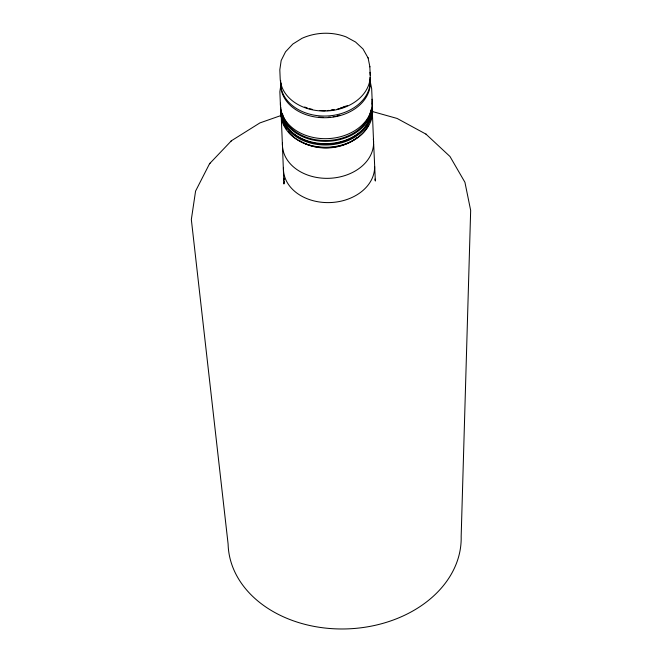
<?xml version="1.0" encoding="UTF-8"?>
<svg xmlns="http://www.w3.org/2000/svg" width="662" height="662" viewBox="0 0 662 662"><rect width="100%" height="100%" fill="white"/><g stroke="black" fill="none" stroke-linecap="round" stroke-linejoin="round"><path stroke-width="0.99" d="M281.044 83.669L279.861 91.745L280.431 105.233M284.37 180.999L283.924 184.019L282.5 146.898M284.387 178.417L283.584 180.023L284.495 178.244M282.103 115.138L259.901 122.917L231.419 140.758L209.548 163.737L195.58 191.078L191.335 219.527L228.109 544.065A116.595 88.658 -2.4 0 0 346.921 628.9A116.595 88.658 -2.4 0 0 461.166 536.468L470.665 210.417L464.931 182.29L449.986 156.497L425.939 134.105M230.997 141.196L231.419 140.758M209.548 163.737L210.061 163.208M372.574 111.572L397.101 118.448L426.485 134.403M368.13 58.057L363.024 48.996L355.544 42.012L346.044 36.865C331.852 31.561 315.84 32.115 302.021 38.305L292.811 44.056L285.545 51.802L281.168 60.523L279.819 69.808L280.167 78.207A45.066 34.267 -2.4 0 0 328.046 110.902A45.066 34.267 -2.4 0 0 369.992 72.299M369.818 66.498L370.24 75.269M368.055 57.693L369.892 66.87M369.884 79.763L371.68 88.749L372.243 102.238M374.957 179.046L375.354 181.032L373.666 143.927M372.499 116.032L373.591 142.165M281.333 119.003L282.426 145.135M372.516 108.568A45.935 34.929 -2.4 0 1 326.176 145.011A45.935 34.929 -2.4 0 1 280.721 109.536M372.607 110.802A45.935 34.929 -2.4 0 1 326.267 147.245A45.935 34.929 -2.4 0 1 280.812 111.77M372.11 101.874A45.935 34.929 -2.4 0 1 327.351 141.32A45.935 34.929 -2.4 0 1 280.638 104.861M372.458 107.219A45.935 34.929 -2.4 0 1 325.447 143.671A45.935 34.929 -2.4 0 1 280.729 107.178M372.044 103.181A45.935 34.929 -2.4 0 1 372.325 105.2M371.994 99.209A45.935 34.929 -2.4 0 1 327.905 138.631A45.935 34.929 -2.4 0 1 280.456 103.214M370.025 77.495A44.867 34.118 -2.4 0 1 326.308 116.024A44.867 34.118 -2.4 0 1 280.671 80.408M370.091 79.159A44.867 34.118 -2.4 0 1 326.374 117.695A44.867 34.118 -2.4 0 1 280.746 82.08M374.609 166.419A45.612 34.681 -2.4 0 1 328.6 202.605A45.612 34.681 -2.4 0 1 283.468 167.387M373.343 139.152A45.612 34.681 -2.4 0 1 329.568 178.293A45.612 34.681 -2.4 0 1 282.451 143.124M356.777 137.77A41.507 31.561 -2.4 0 1 298.901 140.236M368.519 125.209A44.867 34.118 -2.4 0 1 330.561 147.452A44.867 34.118 -2.4 0 1 288.351 131.829M286.654 129.52A44.867 34.118 -2.4 0 1 285.653 127.915M284.768 126.268A44.867 34.118 -2.4 0 1 283.659 123.753M370.943 109.9A44.867 34.118 -2.4 0 1 327.988 140.485A44.867 34.118 -2.4 0 1 282.442 113.773M370.149 117.48A44.867 34.118 -2.4 0 1 328.062 144.15A44.867 34.118 -2.4 0 1 283.849 121.146M347.351 105.581A42.74 32.496 -2.4 0 1 337.132 109.164M334.186 109.776A42.74 32.496 -2.4 0 1 331.166 110.24M329.138 110.446A42.74 32.496 -2.4 0 1 327.111 110.587A40.456 30.766 -2.4 0 0 328.997 110.397M325.1 110.653A42.74 32.496 -2.4 0 1 320.011 110.496M312.1 109.304A42.74 32.496 -2.4 0 1 309.22 108.551M307.342 107.972A42.74 32.496 -2.4 0 1 304.636 106.971M345.332 106.21A40.456 30.766 -2.4 0 1 340.558 108.055M333.78 109.76A40.456 30.766 -2.4 0 1 330.917 110.19M325.174 110.587A40.456 30.766 -2.4 0 1 321.327 110.504M339.896 115.155A40.572 30.849 -2.4 0 1 336.884 115.966M335.022 116.371A40.572 30.849 -2.4 0 1 333.135 116.711M330.255 117.1A40.572 30.849 -2.4 0 1 328.327 117.265M323.528 117.373A40.572 30.849 -2.4 0 1 318.712 117.05"/></g></svg>
